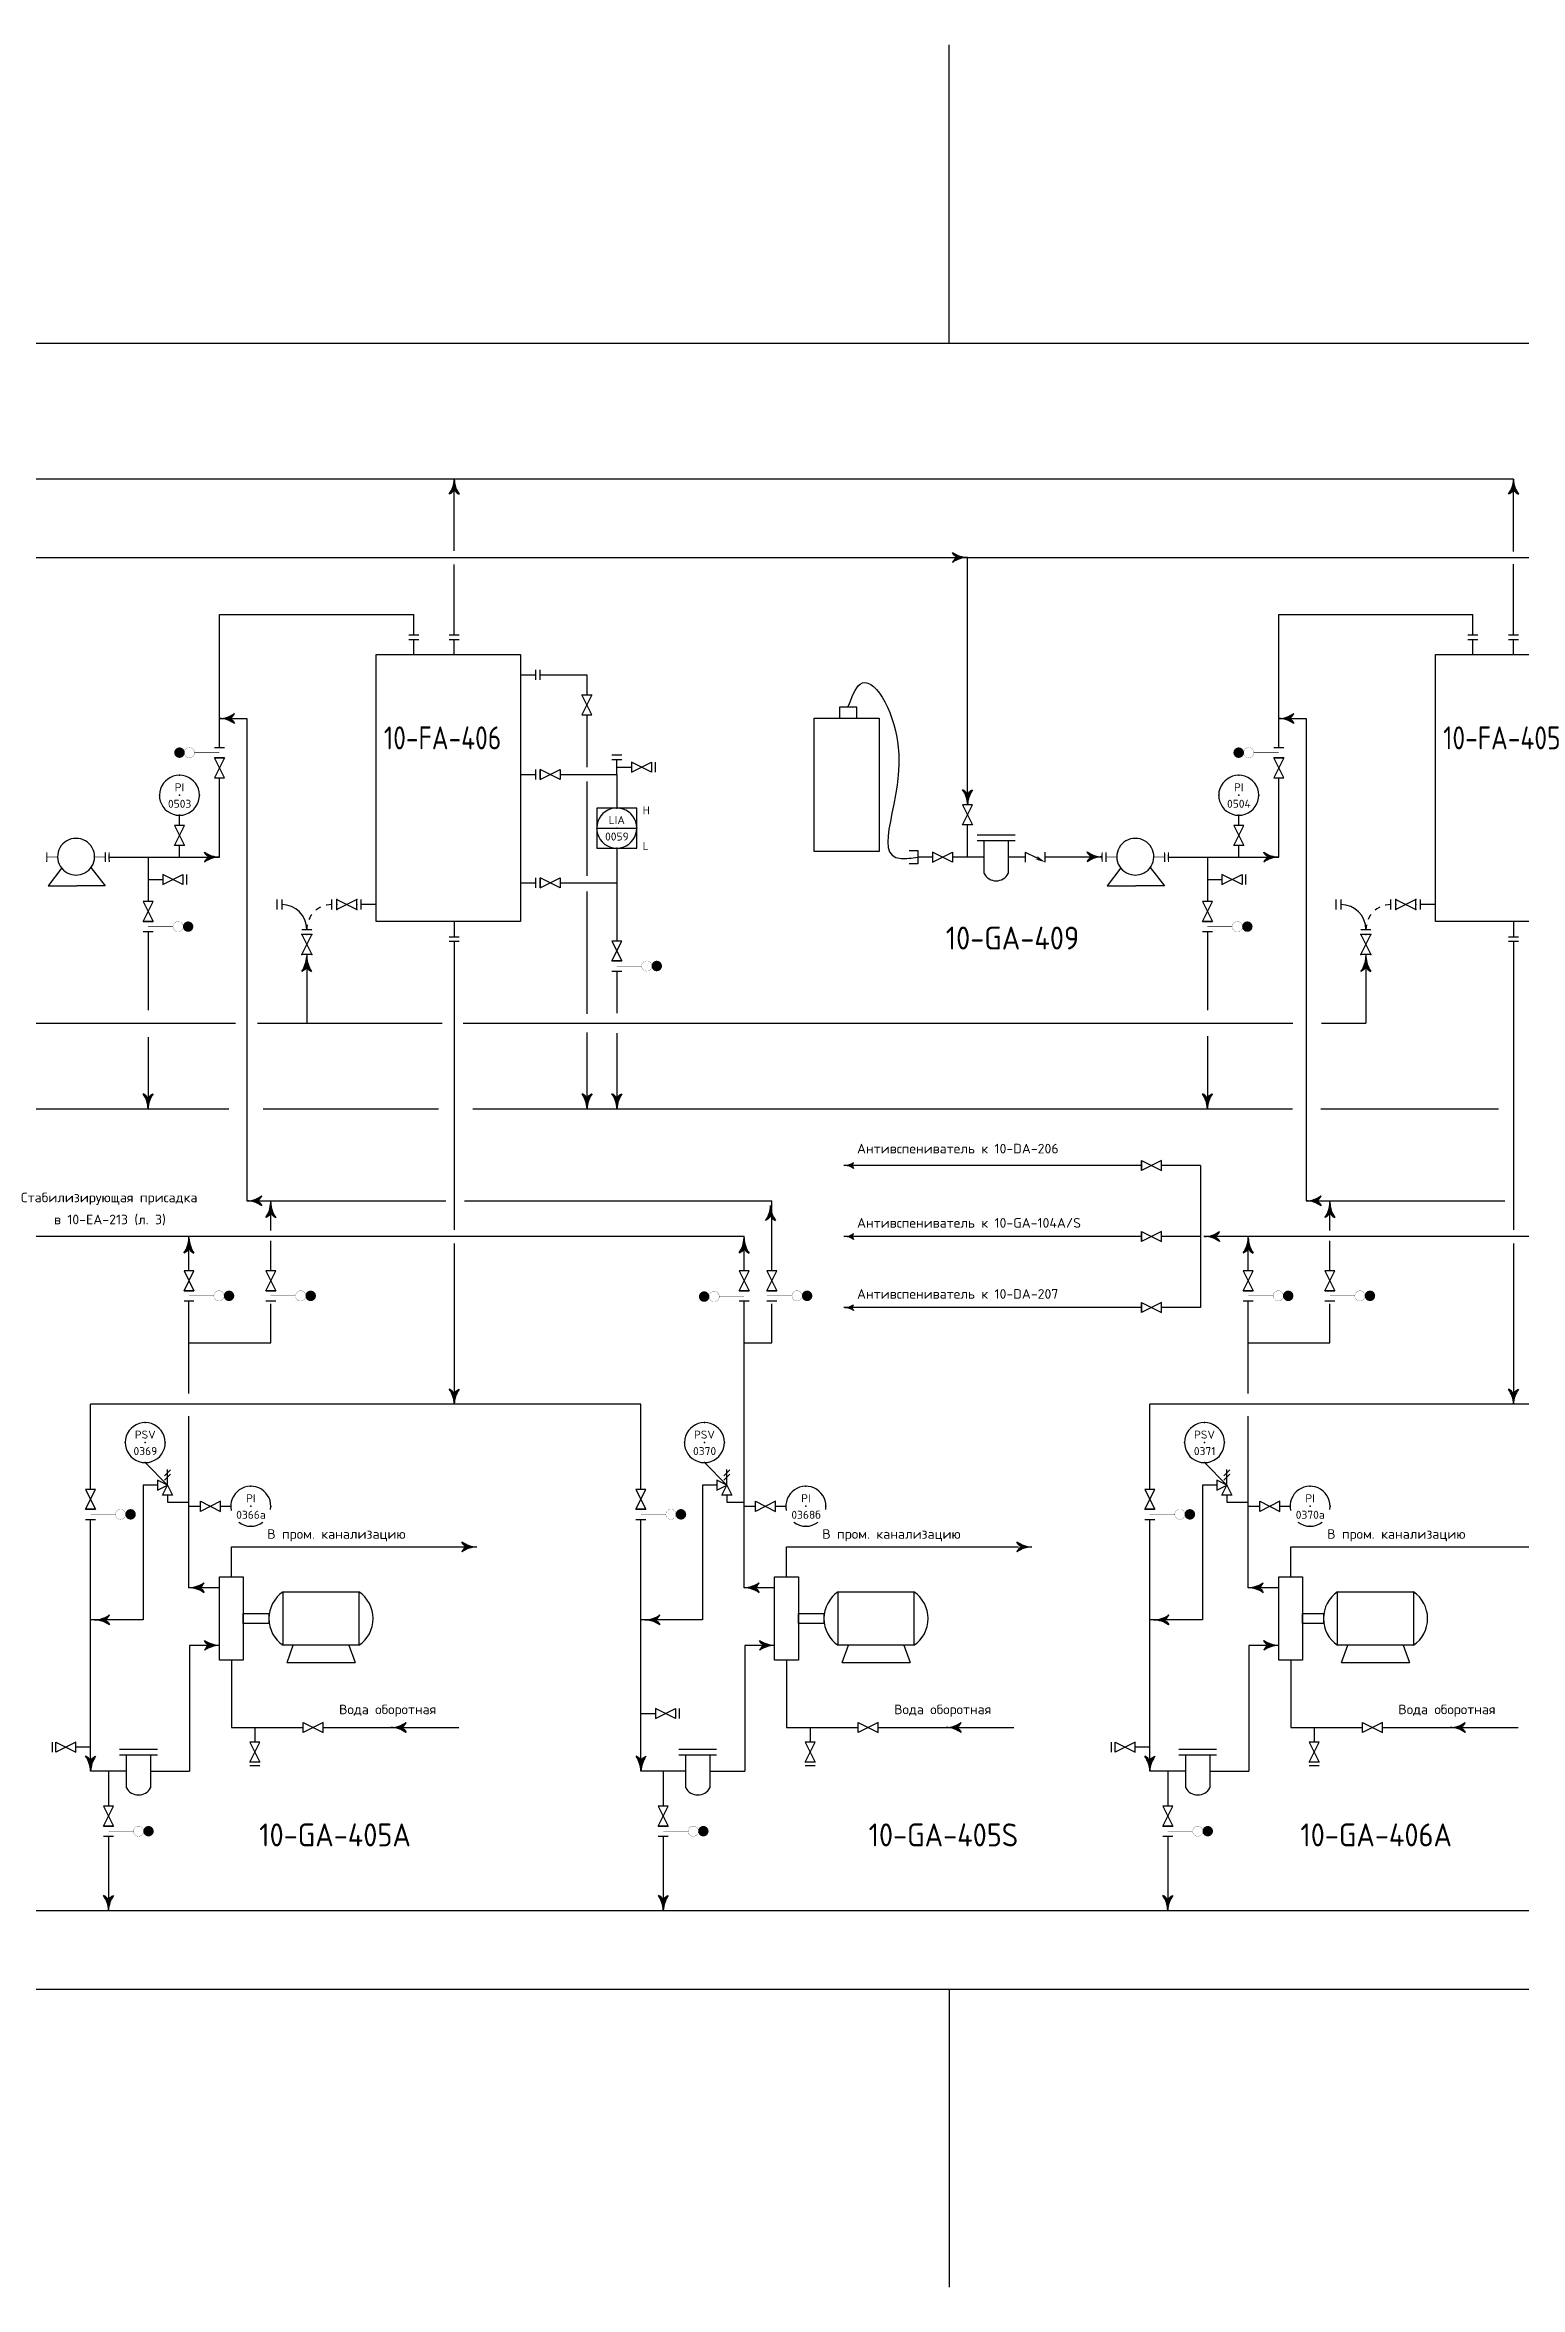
# Model space of a CAD drawing. Extents: x 191 to 392, y 167 to 206.
# Drawn here: x 216.82 to 242.54, y 166.66 to 205.76 of the extents above; entities that cross this region are included whole.
import ezdxf
from ezdxf.enums import TextEntityAlignment as Align

# ---------------------------------------------------------------- set-up
doc = ezdxf.new("R2010")
doc.units = 0
doc.linetypes.add('DASH', pattern=[0.15625, 0.09375, -0.0625])
doc.layers.get('0').update_dxf_attribs({"linetype": 'CONTINUOUS'})
doc.layers.add('IN-ATTRIBS', color=7, linetype='CONTINUOUS')
doc.layers.add('IN-SOFTWARE', color=7, linetype='CONTINUOUS')
doc.styles.add('ATTRIBS', font='SIMPLEX', dxfattribs={"width": 0.8, "height": 0.125})
doc.styles.add('NARROW', font='simplex', dxfattribs={"width": 0.75, "height": 0.1})
doc.styles.add('S1', font='SIMPLEX.shx')
doc.styles.get("Standard").update_dxf_attribs({"font": 'ISOCP'})

# ---------------------------------------------------------------- blocks, each defined once
blk = doc.blocks.new('PE2')
for points in [[(0, 0, 0.150368), (0.188, 0.062, 0.150368)], [(0.125, 0, 0.206864), (0.188, 0.062, 0.206864)], [(0.125, 0, -0.206864), (0.188, -0.062, -0.206864)]]:
    blk.add_lwpolyline(points, format="xyb")
blk.add_arc((-0.008, -0.336), 0.336, 54.4623, 88.6678)
for points in [[(0, 0), (0.125, 0), (0.04, 0.003), (0.141, 0.008)], [(0, 0), (0.125, 0), (0.04, -0.003), (0.141, -0.008)], [(0.04, 0.003), (0.141, 0.008), (0.079, 0.011), (0.156, 0.019)], [(0.079, 0.011), (0.156, 0.019), (0.117, 0.024), (0.169, 0.031)], [(0.117, 0.024), (0.169, 0.031), (0.154, 0.041), (0.179, 0.046)], [(0.154, 0.041), (0.179, 0.046), (0.188, 0.062)], [(0.04, -0.003), (0.141, -0.008), (0.079, -0.011), (0.156, -0.019)], [(0.079, -0.011), (0.156, -0.019), (0.117, -0.024), (0.169, -0.031)], [(0.117, -0.024), (0.169, -0.031), (0.154, -0.041), (0.179, -0.046)], [(0.154, -0.041), (0.179, -0.046), (0.188, -0.062)]]:
    blk.add_solid(points)
blk = doc.blocks.new('PI35')
at = {"layer": 'IN-ATTRIBS'}
for p in [(-0.25, 0), (0, 0.25), (0, 0), (0.25, 0), (0, -0.25)]:
    blk.add_point(p, dxfattribs=at)
at = {"layer": 'IN-ATTRIBS', "flags": 1}
for tag, style, width, p in [('IDNUM', 'ATTRIBS', 0.8, (0.009, 0.584)), ('DWGNO', 'ATTRIBS', 0.8, (0.003, 0.447)), ('FILENO', 'ATTRIBS', 0.8, (-0.003, 0.311)), ('LOC', 'ATTRIBS', 0.8, (-0.08, -0.422)), ('SIG', 'ATTRIBS', 0.8, (-0.087, -0.563)), ('INSTALL', 'ATTRIBS', 0.8, (-0.087, -0.699)), ('SERV', 'ATTRIBS', 0.8, (-0.083, -0.838)), ('DATE', 'ATTRIBS', 0.8, (-0.088, -0.969)), ('DES', 'NARROW', 0.75, (-0.087, -1.102)), ('CSYS', 'NARROW', 0.75, (-0.087, -1.243))]:
    blk.add_attdef(tag, text='', height=0.1, dxfattribs=dict(at, style=style, width=width)).set_placement(p, align=Align.CENTER)
at = {"layer": 'IN-ATTRIBS', "style": 'ATTRIBS', "flags": 1}
blk.add_attdef('SYSCDI', text='', height=0.1, dxfattribs=at).set_placement((-0.312, 0.312), align=Align.RIGHT)
at = {"layer": 'IN-ATTRIBS', "style": 'S1'}
for tag, p in [('XT', (0.324, 0.257)), ('A1', (0.323, 0.115)), ('A2', (0.323, -0.035)), ('A3', (0.323, -0.185)), ('RES', (0.323, -0.342))]:
    blk.add_attdef(tag, p, '', height=0.1, dxfattribs=at)
at = {"layer": 'IN-ATTRIBS', "style": 'ATTRIBS'}
blk.add_attdef('SYSCDV', text='', height=0.1, dxfattribs=at).set_placement((-0.312, 0.141), align=Align.RIGHT)
at = {"layer": 'IN-ATTRIBS', "style": 'S1'}
for tag, p in [('INSTTYPE', (0, 0.05)), ('TAGNUM', (0.002, -0.156)), ('MD', (0.402, -0.565)), ('SZ', (0.402, -0.696))]:
    blk.add_attdef(tag, text='', height=0.1, dxfattribs=at).set_placement(p, align=Align.CENTER)
blk = doc.blocks.new('VALVTEXT')
at = {"layer": 'IN-ATTRIBS'}
for p in [(0, 0.0625), (0, 0), (0.25, 0.0625), (0.25, 0), (0, -0.0625), (0.25, -0.0625)]:
    blk.add_point(p, dxfattribs=at)
at = {"layer": 'IN-ATTRIBS', "style": 'S1', "flags": 1}
for tag, p in [('IDNUM', (0.125, 0.5625)), ('DWGNO', (0.125, 0.4375)), ('FILENO', (0.125, 0.3125))]:
    blk.add_attdef(tag, text='', height=0.1, dxfattribs=at).set_placement(p, align=Align.CENTER)
at = {"layer": 'IN-ATTRIBS', "style": 'S1'}
for tag, p in [('MODE', (0.125, 0.078125)), ('SIZE', (0.125, -0.1875))]:
    blk.add_attdef(tag, text='', height=0.1, dxfattribs=at).set_placement(p, align=Align.CENTER)
blk = doc.blocks.new('PI29')
at = {"layer": 'IN-ATTRIBS'}
for p in [(-0.25, 0), (0, 0.25), (0, 0), (0.25, 0), (0, -0.25)]:
    blk.add_point(p, dxfattribs=at)
at = {"layer": 'IN-ATTRIBS', "flags": 1}
for tag, style, width, p in [('IDNUM', 'ATTRIBS', 0.8, (0.009, 0.584)), ('DWGNO', 'ATTRIBS', 0.8, (0.003, 0.447)), ('FILENO', 'ATTRIBS', 0.8, (-0.003, 0.311)), ('LOC', 'ATTRIBS', 0.8, (-0.08, -0.422)), ('SIG', 'ATTRIBS', 0.8, (-0.087, -0.563)), ('INSTALL', 'ATTRIBS', 0.8, (-0.087, -0.699)), ('SERV', 'ATTRIBS', 0.8, (-0.083, -0.838)), ('DATE', 'ATTRIBS', 0.8, (-0.088, -0.969)), ('DES', 'NARROW', 0.75, (-0.087, -1.102)), ('CSYS', 'NARROW', 0.75, (-0.087, -1.243))]:
    blk.add_attdef(tag, text='', height=0.1, dxfattribs=dict(at, style=style, width=width)).set_placement(p, align=Align.CENTER)
at = {"layer": 'IN-ATTRIBS', "style": 'ATTRIBS', "flags": 1}
blk.add_attdef('SYSCDI', text='', height=0.1, dxfattribs=at).set_placement((-0.312, 0.312), align=Align.RIGHT)
at = {"layer": 'IN-ATTRIBS', "style": 'S1'}
for tag, p in [('XT', (0.324, 0.257)), ('A1', (0.323, 0.115)), ('A2', (0.323, -0.035)), ('A3', (0.323, -0.185)), ('RES', (0.323, -0.342))]:
    blk.add_attdef(tag, p, '', height=0.1, dxfattribs=at)
at = {"layer": 'IN-ATTRIBS', "style": 'ATTRIBS'}
blk.add_attdef('SYSCDV', text='', height=0.1, dxfattribs=at).set_placement((-0.312, 0.141), align=Align.RIGHT)
at = {"layer": 'IN-ATTRIBS', "style": 'S1'}
for tag, p in [('INSTTYPE', (0, 0.05)), ('TAGNUM', (0.002, -0.156)), ('MD', (0.402, -0.565)), ('SZ', (0.402, -0.696))]:
    blk.add_attdef(tag, text='', height=0.1, dxfattribs=at).set_placement(p, align=Align.CENTER)
blk = doc.blocks.new('-ARROW')
blk.add_line((0.085, 0), (0.125, 0))
for points in [[(0.085, 0), (0, 0), (0.085, 0), (0.124, 0.025)], [(0.085, 0), (0, 0), (0.085, 0), (0.124, -0.025)]]:
    blk.add_solid(points)

msp = doc.modelspace()

# ---------------------------------------------------------------- linework, layer by layer
at = {"color": 7}
for p, q in [((232.58, 200.561), (232.58, 205.76)), ((218.956, 180.649), (218.566, 181.039)), ((228.706, 180.649), (228.315, 181.039)), ((237.423, 180.649), (237.033, 181.039)), ((218.903, 180.808), (219.009, 180.914)), ((218.903, 180.732), (219.009, 180.838)), ((218.956, 180.649), (218.956, 180.921)), ((228.652, 180.808), (228.759, 180.914)), ((228.652, 180.732), (228.759, 180.838)), ((228.706, 180.649), (228.706, 180.921)), ((237.369, 180.808), (237.476, 180.914)), ((237.369, 180.732), (237.476, 180.838)), ((237.423, 180.649), (237.423, 180.921)), ((232.58, 171.861), (232.58, 166.663))]:
    msp.add_line(p, q, dxfattribs=at)
at = {"color": 5}
for p, q in [((227.216, 198.186), (208.968, 198.186)), ((223.953, 196.939), (223.953, 198.186)), ((242.42, 198.186), (227.216, 198.186)), ((242.42, 196.927), (242.42, 198.186)), ((209.154, 196.822), (226.613, 196.822)), ((223.953, 195.471), (223.953, 196.702)), ((226.613, 196.822), (249.508, 196.822)), ((232.903, 192.51), (232.903, 196.822)), ((242.42, 195.471), (242.42, 196.703)), ((225.453, 194.776), (226.264, 194.776)), ((226.264, 194.776), (226.264, 194.425)), ((219.86, 194.014), (220.337, 194.014)), ((220.337, 194.014), (220.337, 185.604)), ((226.264, 194.077), (226.264, 193.168)), ((238.327, 194.014), (238.804, 194.014)), ((238.804, 194.014), (238.804, 185.604)), ((225.802, 193.036), (226.787, 193.036)), ((226.264, 192.916), (226.264, 191.268)), ((226.787, 193.036), (226.787, 192.452)), ((232.903, 191.597), (232.903, 192.161)), ((218.616, 191.597), (218.616, 190.821)), ((226.787, 191.755), (226.787, 190.134)), ((231.882, 191.715), (232.034, 191.715)), ((232.034, 191.715), (232.034, 191.479)), ((237.083, 191.597), (237.083, 190.821)), ((232.034, 191.479), (231.882, 191.479)), ((225.802, 191.146), (226.787, 191.146)), ((226.264, 190.996), (226.264, 188.865)), ((218.616, 190.298), (218.616, 188.926)), ((237.083, 190.298), (237.083, 188.926)), ((226.787, 189.611), (226.787, 188.875)), ((212.041, 188.702), (220.139, 188.702)), ((218.616, 188.46), (218.616, 187.209)), ((220.522, 188.702), (223.742, 188.702)), ((224.109, 188.702), (228.806, 188.702)), ((226.264, 188.538), (226.264, 187.392)), ((226.787, 188.528), (226.787, 187.392)), ((228.806, 188.702), (238.575, 188.702)), ((237.083, 188.474), (237.083, 187.209)), ((239.073, 188.702), (239.848, 188.702)), ((211.855, 187.209), (220.025, 187.209)), ((220.623, 187.209), (223.679, 187.209)), ((224.278, 187.209), (228.258, 187.209)), ((228.258, 187.209), (238.568, 187.209)), ((239.064, 187.209), (242.158, 187.209)), ((220.337, 185.604), (223.805, 185.604)), ((220.754, 185.085), (220.754, 185.604)), ((224.135, 185.604), (229.492, 185.604)), ((229.492, 184.383), (229.492, 185.604)), ((238.804, 185.604), (242.272, 185.604)), ((239.22, 185.085), (239.22, 185.604)), ((220.754, 184.383), (220.754, 184.905)), ((239.22, 184.383), (239.22, 184.905)), ((220.754, 183.129), (220.754, 183.808)), ((229.492, 183.129), (229.492, 183.808)), ((239.22, 183.129), (239.22, 183.808)), ((219.329, 183.129), (220.754, 183.129)), ((229.006, 183.129), (229.492, 183.129)), ((237.796, 183.129), (239.22, 183.129)), ((218.782, 180.649), (218.533, 180.649)), ((218.533, 180.649), (218.533, 178.299)), ((228.282, 180.649), (228.282, 178.299)), ((228.531, 180.649), (228.282, 180.649)), ((237.248, 180.649), (236.999, 180.649)), ((236.999, 180.649), (236.999, 178.299)), ((218.956, 180.474), (218.956, 180.351)), ((218.956, 180.351), (219.329, 180.351)), ((228.706, 180.474), (228.706, 180.351)), ((228.706, 180.351), (229.006, 180.351)), ((237.423, 180.474), (237.423, 180.351)), ((237.423, 180.351), (237.796, 180.351)), ((220.069, 179.57), (224.349, 179.57)), ((220.069, 179.048), (220.069, 179.57)), ((229.746, 179.57), (233.79, 179.57)), ((229.746, 179.048), (229.746, 179.57)), ((238.536, 179.57), (242.827, 179.57)), ((238.536, 179.048), (238.536, 179.57)), ((218.533, 178.299), (217.614, 178.299)), ((228.282, 178.299), (227.209, 178.299)), ((236.999, 178.299), (236.08, 178.299)), ((220.069, 177.594), (220.069, 176.421)), ((229.746, 177.594), (229.746, 176.421)), ((238.536, 177.594), (238.536, 176.421)), ((220.069, 176.421), (221.319, 176.421)), ((221.668, 176.421), (224.034, 176.421)), ((229.746, 176.421), (230.996, 176.421)), ((231.345, 176.421), (233.711, 176.421)), ((238.536, 176.421), (239.786, 176.421)), ((240.135, 176.421), (242.501, 176.421)), ((217.926, 175.657), (217.926, 175.049)), ((227.598, 175.657), (227.598, 175.049)), ((236.393, 175.657), (236.393, 175.049)), ((217.926, 174.526), (217.926, 173.231)), ((227.598, 174.526), (227.598, 173.231)), ((236.393, 174.526), (236.393, 173.231)), ((215.487, 173.231), (232.808, 173.231)), ((232.808, 173.231), (253.233, 173.231))]:
    msp.add_line(p, q, dxfattribs=at)
at = {"color": 3}
for p, q in [((219.86, 193.505), (219.86, 195.829)), ((219.86, 195.829), (223.247, 195.829)), ((223.247, 195.471), (223.247, 195.829)), ((238.327, 193.505), (238.327, 195.829)), ((238.327, 195.829), (241.714, 195.829)), ((241.714, 195.471), (241.714, 195.829)), ((219.86, 191.597), (219.86, 192.982)), ((238.327, 191.597), (238.327, 192.982)), ((217.938, 191.597), (219.86, 191.597)), ((232.292, 191.597), (232.034, 191.597)), ((233.19, 191.597), (232.641, 191.597)), ((233.904, 191.597), (233.612, 191.597)), ((235.249, 191.597), (234.252, 191.597)), ((236.405, 191.597), (238.327, 191.597)), ((223.953, 190.13), (223.953, 185.1)), ((242.42, 190.13), (242.42, 185.1)), ((235.936, 186.219), (230.747, 186.219)), ((236.966, 186.219), (236.284, 186.219)), ((236.966, 186.219), (236.966, 184.981)), ((215.95, 184.987), (229.006, 184.986)), ((219.329, 184.383), (219.329, 184.986)), ((229.006, 184.383), (229.006, 184.986)), ((235.936, 184.981), (230.747, 184.981)), ((236.966, 184.981), (236.284, 184.981)), ((236.966, 184.981), (236.966, 183.743)), ((237.024, 184.986), (247.472, 184.986)), ((237.796, 184.383), (237.796, 184.986)), ((223.953, 184.858), (223.953, 182.057)), ((242.42, 184.858), (242.42, 182.057)), ((219.329, 182.242), (219.329, 183.86)), ((229.006, 178.859), (229.006, 183.86)), ((237.796, 182.242), (237.796, 183.86)), ((235.936, 183.743), (230.747, 183.743)), ((236.966, 183.743), (236.284, 183.743)), ((227.209, 182.057), (217.614, 182.057)), ((217.614, 180.573), (217.614, 182.057)), ((219.329, 178.859), (219.329, 181.849)), ((227.209, 180.573), (227.209, 182.057)), ((245.675, 182.057), (236.08, 182.057)), ((236.08, 180.573), (236.08, 182.057)), ((237.796, 178.859), (237.796, 181.849)), ((217.614, 175.657), (217.614, 180.05)), ((227.209, 175.657), (227.209, 180.05)), ((236.08, 175.657), (236.08, 180.05)), ((219.863, 178.859), (219.329, 178.859)), ((229.539, 178.859), (229.006, 178.859)), ((238.329, 178.859), (237.796, 178.859)), ((219.863, 177.853), (219.34, 177.853)), ((219.34, 177.853), (219.34, 175.657)), ((229.017, 177.853), (229.017, 175.657)), ((229.539, 177.853), (229.017, 177.853)), ((238.329, 177.853), (237.807, 177.853)), ((237.807, 177.853), (237.807, 175.657)), ((218.238, 175.657), (217.614, 175.657)), ((218.66, 175.657), (219.34, 175.657)), ((227.988, 175.657), (227.209, 175.657)), ((228.409, 175.657), (229.017, 175.657)), ((236.705, 175.657), (236.08, 175.657)), ((237.126, 175.657), (237.807, 175.657))]:
    msp.add_line(p, q, dxfattribs=at)
at = {"color": 2}
for p, q in [((223.16, 195.471), (223.334, 195.471)), ((223.16, 195.39), (223.334, 195.39)), ((223.247, 195.129), (223.247, 195.39)), ((223.866, 195.471), (224.04, 195.471)), ((223.866, 195.39), (224.04, 195.39)), ((223.953, 195.129), (223.953, 195.39)), ((241.626, 195.471), (241.801, 195.471)), ((241.626, 195.39), (241.801, 195.39)), ((241.714, 195.129), (241.714, 195.39)), ((242.333, 195.471), (242.507, 195.471)), ((242.333, 195.39), (242.507, 195.39)), ((242.42, 195.129), (242.42, 195.39)), ((225.111, 194.776), (225.373, 194.776)), ((225.373, 194.689), (225.373, 194.863)), ((225.453, 194.689), (225.453, 194.863)), ((219.947, 193.505), (219.773, 193.505)), ((219.947, 193.331), (219.773, 193.331)), ((226.7, 193.378), (226.874, 193.378)), ((226.7, 193.297), (226.874, 193.297)), ((226.787, 193.036), (226.787, 193.297)), ((226.787, 193.166), (227.042, 193.166)), ((238.414, 193.505), (238.24, 193.505)), ((238.414, 193.331), (238.24, 193.331)), ((225.111, 193.036), (225.373, 193.036)), ((225.373, 192.948), (225.373, 193.123)), ((225.453, 192.948), (225.453, 193.123)), ((233.904, 191.684), (233.904, 191.51)), ((234.252, 191.684), (234.252, 191.51)), ((218.616, 191.209), (218.871, 191.209)), ((225.373, 191.059), (225.373, 191.234)), ((225.453, 191.059), (225.453, 191.234)), ((237.083, 191.209), (237.338, 191.209)), ((220.858, 190.856), (220.858, 190.681)), ((220.945, 190.856), (220.945, 190.681)), ((221.817, 190.681), (221.817, 190.856)), ((222.253, 190.681), (222.253, 190.856)), ((222.333, 190.681), (222.333, 190.856)), ((225.111, 191.146), (225.373, 191.146)), ((239.324, 190.856), (239.324, 190.681)), ((239.412, 190.856), (239.412, 190.681)), ((240.284, 190.681), (240.284, 190.856)), ((240.719, 190.681), (240.719, 190.856)), ((240.8, 190.681), (240.8, 190.856)), ((218.529, 190.472), (218.703, 190.472)), ((222.595, 190.769), (222.333, 190.769)), ((223.953, 190.472), (223.953, 190.21)), ((236.996, 190.472), (237.17, 190.472)), ((241.061, 190.769), (240.8, 190.769)), ((242.42, 190.472), (242.42, 190.21)), ((218.529, 190.298), (218.703, 190.298)), ((221.294, 190.333), (221.468, 190.333)), ((223.866, 190.21), (224.04, 190.21)), ((223.866, 190.13), (224.04, 190.13)), ((236.996, 190.298), (237.17, 190.298)), ((239.76, 190.333), (239.935, 190.333)), ((242.333, 190.21), (242.507, 190.21)), ((242.333, 190.13), (242.507, 190.13)), ((226.7, 189.786), (226.874, 189.786)), ((226.7, 189.611), (226.874, 189.611)), ((235.936, 186.306), (235.936, 186.132)), ((235.936, 185.068), (235.936, 184.894)), ((219.242, 184.034), (219.416, 184.034)), ((219.242, 183.86), (219.416, 183.86)), ((220.667, 184.034), (220.841, 184.034)), ((220.667, 183.86), (220.841, 183.86)), ((228.919, 184.034), (229.093, 184.034)), ((228.919, 183.86), (229.093, 183.86)), ((229.405, 184.034), (229.58, 184.034)), ((229.405, 183.86), (229.58, 183.86)), ((235.936, 183.83), (235.936, 183.656)), ((237.709, 184.034), (237.883, 184.034)), ((237.709, 183.86), (237.883, 183.86)), ((239.133, 184.034), (239.308, 184.034)), ((239.133, 183.86), (239.308, 183.86)), ((218.782, 180.736), (218.782, 180.562)), ((218.956, 180.649), (218.782, 180.736)), ((218.782, 180.562), (218.956, 180.649)), ((218.869, 180.474), (218.956, 180.649)), ((218.956, 180.649), (219.043, 180.474)), ((228.706, 180.649), (228.531, 180.736)), ((228.531, 180.736), (228.531, 180.562)), ((228.531, 180.562), (228.706, 180.649)), ((228.619, 180.474), (228.706, 180.649)), ((228.706, 180.649), (228.793, 180.474)), ((237.248, 180.736), (237.248, 180.562)), ((237.423, 180.649), (237.248, 180.736)), ((237.248, 180.562), (237.423, 180.649)), ((237.336, 180.474), (237.423, 180.649)), ((237.423, 180.649), (237.51, 180.474)), ((219.043, 180.474), (218.869, 180.474)), ((228.793, 180.474), (228.619, 180.474)), ((237.51, 180.474), (237.336, 180.474)), ((217.527, 180.225), (217.701, 180.225)), ((217.527, 180.05), (217.701, 180.05)), ((227.122, 180.225), (227.296, 180.225)), ((227.122, 180.05), (227.296, 180.05)), ((235.993, 180.225), (236.168, 180.225)), ((235.993, 180.05), (236.168, 180.05)), ((220.479, 176.421), (220.479, 176.166)), ((227.209, 176.667), (227.464, 176.667)), ((230.156, 176.421), (230.156, 176.166)), ((238.946, 176.421), (238.946, 176.166)), ((217.614, 176.078), (217.359, 176.078)), ((236.08, 176.078), (235.825, 176.078)), ((217.839, 174.7), (218.013, 174.7)), ((217.839, 174.526), (218.013, 174.526)), ((227.511, 174.7), (227.685, 174.7)), ((227.511, 174.526), (227.685, 174.526)), ((236.305, 174.7), (236.48, 174.7)), ((236.305, 174.526), (236.48, 174.526))]:
    msp.add_line(p, q, dxfattribs=at)
at = {"color": 2, "linetype": 'CONTINUOUS'}
for p, q in [((227.454, 193.253), (227.454, 193.079)), ((233.904, 191.684), (234.097, 191.589)), ((219.283, 191.296), (219.283, 191.122)), ((237.75, 191.296), (237.75, 191.122)), ((227.876, 176.754), (227.876, 176.579)), ((216.947, 175.991), (216.947, 176.165)), ((235.413, 175.991), (235.413, 176.165)), ((220.566, 175.754), (220.392, 175.754)), ((230.243, 175.754), (230.069, 175.754)), ((239.033, 175.754), (238.859, 175.754))]:
    msp.add_line(p, q, dxfattribs=at)
at = {"color": 7, "linetype": 'CONTINUOUS'}
for p, q in [((219.163, 192.146), (219.163, 192.326)), ((237.63, 192.146), (237.63, 192.326)), ((219.163, 191.597), (219.163, 191.797)), ((237.63, 191.597), (237.63, 191.797)), ((219.329, 180.278), (219.529, 180.278)), ((219.878, 180.278), (220.058, 180.278)), ((229.006, 180.278), (229.206, 180.278)), ((229.555, 180.278), (229.735, 180.278)), ((237.796, 180.278), (237.996, 180.278)), ((238.345, 180.278), (238.525, 180.278))]:
    msp.add_line(p, q, dxfattribs=at)
at = {"linetype": 'CONTINUOUS'}
msp.add_line((226.438, 192.103), (227.136, 192.103), dxfattribs=at)
at = {"color": 6}
for p, q in [((233.072, 191.985), (233.73, 191.985)), ((233.072, 191.884), (233.73, 191.884)), ((233.19, 191.31), (233.19, 191.884)), ((233.612, 191.884), (233.612, 191.31)), ((221.038, 177.554), (221.148, 177.854)), ((221.038, 177.554), (222.224, 177.554)), ((222.113, 177.854), (222.224, 177.554)), ((230.714, 177.554), (230.825, 177.854)), ((230.714, 177.554), (231.9, 177.554)), ((231.79, 177.854), (231.9, 177.554)), ((239.422, 177.554), (239.532, 177.854)), ((239.422, 177.554), (240.608, 177.554)), ((240.498, 177.854), (240.608, 177.554)), ((218.12, 176.044), (218.778, 176.044)), ((218.12, 175.943), (218.778, 175.943)), ((218.238, 175.37), (218.238, 175.943)), ((218.66, 175.943), (218.66, 175.37)), ((227.87, 176.044), (228.528, 176.044)), ((227.87, 175.943), (228.528, 175.943)), ((227.988, 175.37), (227.988, 175.943)), ((228.409, 175.943), (228.409, 175.37)), ((236.587, 176.044), (237.245, 176.044)), ((236.587, 175.943), (237.245, 175.943)), ((236.705, 175.37), (236.705, 175.943)), ((237.126, 175.943), (237.126, 175.37))]:
    msp.add_line(p, q, dxfattribs=at)
at = {"color": 6, "linetype": 'CONTINUOUS'}
for p, q in [((217.938, 191.553), (217.939, 191.642)), ((235.249, 191.553), (235.249, 191.642)), ((236.405, 191.553), (236.405, 191.642)), ((217.111, 191.408), (216.872, 191.099)), ((217.62, 191.414), (217.869, 191.099)), ((235.577, 191.408), (235.339, 191.099)), ((236.087, 191.414), (236.336, 191.099)), ((216.872, 191.099), (217.371, 191.099)), ((217.869, 191.099), (217.371, 191.099)), ((235.339, 191.099), (235.837, 191.099)), ((236.336, 191.099), (235.837, 191.099))]:
    msp.add_line(p, q, dxfattribs=at)
at = {"color": 5, "linetype": 'CONTINUOUS'}
for p, q in [((221.381, 189.897), (221.381, 188.702)), ((239.848, 189.897), (239.848, 188.702))]:
    msp.add_line(p, q, dxfattribs=at)
at = {"color": 6}
for points in [[(222.595, 195.129), (225.111, 195.129), (225.111, 190.472), (222.595, 190.472)], [(241.061, 195.129), (243.578, 195.129), (243.578, 190.472), (241.061, 190.472)], [(230.226, 194.021), (231.359, 194.021), (231.359, 191.694), (230.226, 191.694)], [(230.97, 194.21), (230.667, 194.21), (230.667, 194.021), (230.97, 194.021)], [(219.863, 179.048), (220.276, 179.048), (220.276, 177.594), (219.863, 177.594)], [(220.97, 178.788), (222.291, 178.788), (222.291, 177.854), (220.97, 177.854)], [(229.539, 179.048), (229.953, 179.048), (229.953, 177.594), (229.539, 177.594)], [(230.646, 178.788), (231.968, 178.788), (231.968, 177.854), (230.646, 177.854)], [(238.329, 179.048), (238.743, 179.048), (238.743, 177.594), (238.329, 177.594)], [(239.354, 178.788), (240.676, 178.788), (240.676, 177.854), (239.354, 177.854)], [(220.276, 178.407), (220.722, 178.407), (220.722, 178.236), (220.276, 178.236)], [(229.953, 178.407), (230.399, 178.407), (230.399, 178.236), (229.953, 178.236)], [(238.743, 178.407), (239.107, 178.407), (239.107, 178.236), (238.743, 178.236)]]:
    msp.add_lwpolyline(points, close=True, dxfattribs=at)
at = {"color": 2}
for points in [[(226.351, 194.425), (226.177, 194.077), (226.351, 194.077), (226.177, 194.425)], [(219.947, 193.331), (219.773, 192.982), (219.947, 192.982), (219.773, 193.331)], [(227.042, 193.079), (227.391, 193.253), (227.391, 193.079), (227.042, 193.253)], [(238.414, 193.331), (238.24, 192.982), (238.414, 192.982), (238.24, 193.331)], [(225.453, 192.948), (225.802, 193.123), (225.802, 192.948), (225.453, 193.123)], [(232.815, 192.51), (232.99, 192.161), (232.815, 192.161), (232.99, 192.51)], [(219.076, 192.146), (219.25, 191.797), (219.076, 191.797), (219.25, 192.146)], [(237.542, 192.146), (237.717, 191.797), (237.542, 191.797), (237.717, 192.146)], [(232.292, 191.51), (232.641, 191.684), (232.641, 191.51), (232.292, 191.684)], [(218.871, 191.122), (219.22, 191.296), (219.22, 191.122), (218.871, 191.296)], [(225.453, 191.059), (225.802, 191.234), (225.802, 191.059), (225.453, 191.234)], [(237.338, 191.122), (237.687, 191.296), (237.687, 191.122), (237.338, 191.296)], [(218.529, 190.472), (218.703, 190.821), (218.529, 190.821), (218.703, 190.472)], [(221.904, 190.856), (222.253, 190.681), (222.253, 190.856), (221.904, 190.681)], [(236.996, 190.472), (237.17, 190.821), (236.996, 190.821), (237.17, 190.472)], [(240.371, 190.856), (240.719, 190.681), (240.719, 190.856), (240.371, 190.681)], [(221.294, 190.245), (221.468, 189.897), (221.294, 189.897), (221.468, 190.245)], [(226.7, 189.786), (226.874, 190.134), (226.7, 190.134), (226.874, 189.786)], [(239.76, 190.245), (239.935, 189.897), (239.76, 189.897), (239.935, 190.245)], [(235.936, 186.306), (236.284, 186.132), (236.284, 186.306), (235.936, 186.132)], [(235.936, 185.068), (236.284, 184.894), (236.284, 185.068), (235.936, 184.894)], [(219.242, 184.034), (219.416, 184.383), (219.242, 184.383), (219.416, 184.034)], [(220.667, 184.034), (220.841, 184.383), (220.667, 184.383), (220.841, 184.034)], [(228.919, 184.034), (229.093, 184.383), (228.919, 184.383), (229.093, 184.034)], [(229.405, 184.034), (229.58, 184.383), (229.405, 184.383), (229.58, 184.034)], [(237.709, 184.034), (237.883, 184.383), (237.709, 184.383), (237.883, 184.034)], [(239.133, 184.034), (239.308, 184.383), (239.133, 184.383), (239.308, 184.034)], [(235.936, 183.83), (236.284, 183.656), (236.284, 183.83), (235.936, 183.656)], [(217.527, 180.225), (217.701, 180.573), (217.527, 180.573), (217.701, 180.225)], [(219.878, 180.365), (219.529, 180.19), (219.529, 180.365), (219.878, 180.19)], [(227.122, 180.225), (227.296, 180.573), (227.122, 180.573), (227.296, 180.225)], [(229.555, 180.365), (229.206, 180.19), (229.206, 180.365), (229.555, 180.19)], [(235.993, 180.225), (236.168, 180.573), (235.993, 180.573), (236.168, 180.225)], [(238.345, 180.365), (237.996, 180.19), (237.996, 180.365), (238.345, 180.19)], [(227.464, 176.579), (227.813, 176.754), (227.813, 176.579), (227.464, 176.754)], [(221.668, 176.509), (221.319, 176.334), (221.319, 176.509), (221.668, 176.334)], [(231.345, 176.509), (230.996, 176.334), (230.996, 176.509), (231.345, 176.334)], [(240.135, 176.509), (239.786, 176.334), (239.786, 176.509), (240.135, 176.334)], [(217.359, 176.165), (217.01, 175.991), (217.01, 176.165), (217.359, 175.991)], [(220.392, 176.166), (220.566, 175.817), (220.392, 175.817), (220.566, 176.166)], [(230.069, 176.166), (230.243, 175.817), (230.069, 175.817), (230.243, 176.166)], [(235.825, 176.165), (235.477, 175.991), (235.477, 176.165), (235.825, 175.991)], [(238.859, 176.166), (239.033, 175.817), (238.859, 175.817), (239.033, 176.166)], [(217.839, 174.7), (218.013, 175.049), (217.839, 175.049), (218.013, 174.7)], [(227.511, 174.7), (227.685, 175.049), (227.511, 175.049), (227.685, 174.7)], [(236.305, 174.7), (236.48, 175.049), (236.305, 175.049), (236.48, 174.7)]]:
    msp.add_lwpolyline(points, close=True, dxfattribs=at)
for points, const_width in [([(219.163, 193.464, -1), (219.163, 193.373, -1)], 0.0907), ([(219.337, 193.507, -1), (219.337, 193.329, -1)], 0.00349), ([(237.629, 193.464, -1), (237.629, 193.373, -1)], 0.0907), ([(237.804, 193.507, -1), (237.804, 193.329, -1)], 0.00349), ([(219.139, 190.296, -1), (219.139, 190.474, -1)], 0.00349), ([(219.314, 190.34, -1), (219.314, 190.43, -1)], 0.0907), ([(237.606, 190.296, -1), (237.606, 190.474, -1)], 0.00349), ([(237.78, 190.34, -1), (237.78, 190.43, -1)], 0.0907), ([(227.31, 189.61, -1), (227.31, 189.787, -1)], 0.00349), ([(227.484, 189.653, -1), (227.484, 189.744, -1)], 0.0907), ([(219.852, 183.858, -1), (219.852, 184.036, -1)], 0.00349), ([(220.027, 183.902, -1), (220.027, 183.993, -1)], 0.0907), ([(221.277, 183.858, -1), (221.277, 184.036, -1)], 0.00349), ([(221.451, 183.902, -1), (221.451, 183.993, -1)], 0.0907), ([(228.31, 183.98, -1), (228.31, 183.889, -1)], 0.0907), ([(228.484, 184.023, -1), (228.484, 183.845, -1)], 0.00349), ([(229.931, 183.858, -1), (229.931, 184.036, -1)], 0.00349), ([(230.105, 183.902, -1), (230.105, 183.993, -1)], 0.0907), ([(238.319, 183.858, -1), (238.319, 184.036, -1)], 0.00349), ([(238.493, 183.902, -1), (238.493, 183.993, -1)], 0.0907), ([(239.744, 183.858, -1), (239.744, 184.036, -1)], 0.00349), ([(239.918, 183.902, -1), (239.918, 183.993, -1)], 0.0907), ([(218.137, 180.049, -1), (218.137, 180.226, -1)], 0.00349), ([(218.311, 180.092, -1), (218.311, 180.183, -1)], 0.0907), ([(227.732, 180.049, -1), (227.732, 180.226, -1)], 0.00349), ([(227.906, 180.092, -1), (227.906, 180.183, -1)], 0.0907), ([(236.604, 180.049, -1), (236.604, 180.226, -1)], 0.00349), ([(236.778, 180.092, -1), (236.778, 180.183, -1)], 0.0907), ([(218.449, 174.524, -1), (218.449, 174.702, -1)], 0.00349), ([(218.623, 174.568, -1), (218.623, 174.658, -1)], 0.0907), ([(228.121, 174.524, -1), (228.121, 174.702, -1)], 0.00349), ([(228.296, 174.568, -1), (228.296, 174.658, -1)], 0.0907), ([(236.916, 174.524, -1), (236.916, 174.702, -1)], 0.00349), ([(237.09, 174.568, -1), (237.09, 174.658, -1)], 0.0907)]:
    msp.add_lwpolyline(points, format="xyb", close=True, dxfattribs=dict(at, const_width=const_width))
at = {"color": 2, "const_width": 0.00698}
for points in [[(219.424, 193.418), (219.86, 193.418)], [(237.891, 193.418), (238.327, 193.418)], [(219.052, 190.385), (218.616, 190.385)], [(237.519, 190.385), (237.083, 190.385)], [(227.223, 189.698), (226.787, 189.698)], [(219.765, 183.947), (219.329, 183.947)], [(221.19, 183.947), (220.754, 183.947)], [(228.571, 183.934), (229.007, 183.934)], [(229.843, 183.947), (229.407, 183.947)], [(238.232, 183.947), (237.796, 183.947)], [(239.656, 183.947), (239.22, 183.947)], [(218.05, 180.137), (217.614, 180.137)], [(227.645, 180.137), (227.209, 180.137)], [(236.516, 180.137), (236.08, 180.137)], [(218.362, 174.613), (217.926, 174.613)], [(228.034, 174.613), (227.598, 174.613)], [(236.829, 174.613), (236.393, 174.613)]]:
    msp.add_lwpolyline(points, dxfattribs=at)
for points in [[(227.136, 191.826), (227.136, 192.452), (226.438, 192.452), (226.438, 191.826)], [(226.438, 191.826), (226.438, 191.755), (227.136, 191.755), (227.136, 191.826)]]:
    msp.add_lwpolyline(points)
at = {"color": 6, "const_width": 0.0203}
for points in [[(216.851, 191.683), (216.849, 191.514)], [(217.87, 191.683), (217.872, 191.514)], [(217.938, 191.681), (217.939, 191.513)], [(235.25, 191.681), (235.248, 191.513)], [(235.317, 191.683), (235.316, 191.514)], [(236.337, 191.683), (236.339, 191.514)], [(236.404, 191.681), (236.406, 191.513)]]:
    msp.add_lwpolyline(points, dxfattribs=at)
at = {"color": 6, "linetype": 'CONTINUOUS', "const_width": 0.0135}
for points in [[(217.038, 191.599), (216.85, 191.598)], [(217.683, 191.599), (217.871, 191.598)], [(235.505, 191.599), (235.316, 191.598)], [(236.149, 191.599), (236.338, 191.598)]]:
    msp.add_lwpolyline(points, dxfattribs=at)
for centre, start, end in [((219.163, 192.675), 307.3963, 232.6037), ((237.63, 192.675), 307.3963, 232.6037), ((219.163, 192.675), 232.6037, 307.3963), ((226.787, 192.103), 307.3963, 160.4146), ((237.63, 192.675), 232.6037, 307.3963), ((226.787, 192.103), 160.4146, 232.6037), ((226.787, 192.103), 232.6037, 307.3963), ((218.566, 181.388), 307.3963, 232.6037), ((228.315, 181.388), 307.3963, 232.6037), ((237.033, 181.388), 307.3963, 232.6037), ((218.566, 181.388), 232.6037, 307.3963), ((228.315, 181.388), 232.6037, 307.3963), ((237.033, 181.388), 232.6037, 307.3963), ((220.407, 180.278), 351.1737, 192.0799), ((230.084, 180.278), 351.1737, 192.0799), ((238.874, 180.278), 351.1737, 192.0799), ((220.407, 180.278), 232.6037, 307.3963), ((230.084, 180.278), 232.6037, 307.3963), ((238.874, 180.278), 232.6037, 307.3963)]:
    msp.add_arc(centre, 0.349, start, end)
at = {"color": 6, "linetype": 'CONTINUOUS'}
for centre, start, end in [((217.358, 191.604), 89.521, 272.3933), ((217.363, 191.604), 267.6067, 90.479), ((235.824, 191.604), 89.521, 272.3933), ((235.83, 191.604), 267.6067, 90.479)]:
    msp.add_arc(centre, 0.32, start, end, dxfattribs=at)
at = {"color": 6}
for centre, radius, start, end in [((233.401, 191.423), 0.239, 208.1068, 331.8932), ((221.286, 178.321), 0.564, 124.1531, 235.8469), ((221.975, 178.321), 0.564, 304.1531, 55.8469), ((230.963, 178.321), 0.564, 124.1531, 235.8469), ((231.651, 178.321), 0.564, 304.1531, 55.8469), ((239.671, 178.321), 0.564, 124.1531, 235.8469), ((240.359, 178.321), 0.564, 304.1531, 55.8469), ((218.449, 175.483), 0.239, 208.1068, 331.8932), ((228.199, 175.483), 0.239, 208.1068, 331.8932), ((236.916, 175.483), 0.239, 208.1068, 331.8932)]:
    msp.add_arc(centre, radius, start, end, dxfattribs=at)
at = {"color": 5}
for centre in [(220.945, 190.333), (239.412, 190.333)]:
    msp.add_arc(centre, 0.436, 0, 90, dxfattribs=at)
at = {"color": 5, "linetype": 'DASH'}
for centre in [(221.817, 190.333), (240.284, 190.333)]:
    msp.add_arc(centre, 0.436, 90, 180, dxfattribs=at)
at = {"color": 3}
msp.add_spline([(230.818, 194.21), (231.028, 194.613), (231.689, 193.573), (231.743, 191.573), (232.034, 191.597)], degree=3, dxfattribs=at)
at = {"layer": 'IN-SOFTWARE'}
for p, q in [((192.78, 200.561), (273.691, 200.561)), ((192.78, 171.861), (273.691, 171.861))]:
    msp.add_line(p, q, dxfattribs=at)

# ---------------------------------------------------------------- block references
at = {"color": 7, "xscale": 1.395, "yscale": 1.395, "zscale": 1.395}
for p, rotation in [((223.953, 198.186), 270), ((242.42, 198.186), 270), ((232.903, 196.822), 180), ((232.903, 192.51), 89.99999999999999), ((219.86, 191.597), 180), ((235.249, 191.602), 180), ((238.327, 191.597), 180), ((221.381, 189.866), 270), ((239.848, 189.866), 270), ((218.616, 187.209), 89.99999999999999), ((226.268, 187.209), 89.99999999999999), ((226.79, 187.209), 89.99999999999999), ((237.083, 187.209), 89.99999999999999), ((220.754, 185.573), 270), ((229.469, 185.523), 270), ((239.22, 185.573), 270), ((219.329, 184.956), 270), ((229.006, 184.956), 270), ((237.796, 184.956), 270), ((223.953, 182.057), 89.99999999999999), ((242.42, 182.057), 89.99999999999999), ((224.349, 179.57), 180), ((234.025, 179.57), 180), ((219.863, 177.853), 180), ((229.539, 177.853), 180), ((238.329, 177.853), 180), ((217.614, 175.657), 89.99999999999999), ((227.209, 175.657), 89.99999999999999), ((236.08, 175.657), 89.99999999999999), ((217.926, 173.231), 89.99999999999999), ((227.598, 173.231), 89.99999999999999), ((236.393, 173.231), 89.99999999999999)]:
    msp.add_blockref('PE2', p, dxfattribs=dict(at, rotation=rotation))
at = {"color": 7}
for p, xscale, yscale, zscale in [((219.86, 194.014), 1.395, 1.395, 1.395), ((238.327, 194.014), 1.395, 1.395, 1.395), ((230.764, 186.221), 0.8128679374517952, 0.8128679374517952, 0.8128679374517952), ((220.337, 185.604), 1.395, 1.395, 1.395), ((238.804, 185.604), 1.395, 1.395, 1.395), ((230.764, 184.982), 0.8128679374517952, 0.8128679374517952, 0.8128679374517952), ((237.035, 184.982), 1.395, 1.395, 1.395), ((230.764, 183.743), 0.8128679374517952, 0.8128679374517952, 0.8128679374517952), ((219.329, 178.859), 1.395, 1.395, 1.395), ((229.006, 178.859), 1.395, 1.395, 1.395), ((237.796, 178.859), 1.395, 1.395, 1.395), ((217.68, 178.297), 1.395, 1.395, 1.395), ((227.275, 178.297), 1.395, 1.395, 1.395), ((236.147, 178.297), 1.395, 1.395, 1.395), ((222.851, 176.421), 1.395, 1.395, 1.395), ((232.528, 176.421), 1.395, 1.395, 1.395), ((241.318, 176.421), 1.395, 1.395, 1.395)]:
    msp.add_blockref('PE2', p, dxfattribs=dict(at, xscale=xscale, yscale=yscale, zscale=zscale))
at = {"color": 7, "xscale": 1.395, "yscale": 1.395, "zscale": 1.395}
for p, values in [((219.163, 192.675), {'INSTTYPE': 'PI', 'TAGNUM': '0503'}), ((237.63, 192.675), {'INSTTYPE': 'PI', 'TAGNUM': '0504'}), ((218.566, 181.388), {'INSTTYPE': 'PSV', 'TAGNUM': '0369'}), ((228.315, 181.388), {'INSTTYPE': 'PSV', 'TAGNUM': '0370'}), ((237.033, 181.388), {'INSTTYPE': 'PSV', 'TAGNUM': '0371'}), ((220.407, 180.278), {'INSTTYPE': 'PI', 'TAGNUM': '0366a'}), ((230.084, 180.278), {'INSTTYPE': 'PI', 'TAGNUM': '0368б'}), ((238.874, 180.278), {'INSTTYPE': 'PI', 'TAGNUM': '0370a'})]:
    msp.add_blockref('PI35', p, dxfattribs=at).add_auto_attribs(values)
at = {"color": 7}
ref = msp.add_blockref('PI29', (226.787, 192.103), dxfattribs=dict(at, xscale=1.395, yscale=1.395, zscale=1.395))
ref.add_attrib('INSTTYPE', 'LIA', dxfattribs={"layer": 'IN-ATTRIBS', "height": 0.1395, "style": 'S1'}).set_placement((226.787, 192.173), align=Align.CENTER)
ref.add_attrib('TAGNUM', '0059', dxfattribs={"layer": 'IN-ATTRIBS', "height": 0.1395, "style": 'S1'}).set_placement((226.789, 191.886), align=Align.CENTER)
ref.add_attrib('A1', 'H', (227.238, 192.342), dxfattribs={"layer": 'IN-ATTRIBS', "height": 0.14, "style": 'S1'})
ref.add_attrib('RES', 'L', (227.238, 191.719), dxfattribs={"layer": 'IN-ATTRIBS', "height": 0.14, "style": 'S1'})
at = {"color": 2, "yscale": 1.395, "zscale": 1.395}
for name, p, xscale, rotation in [('-ARROW', (234.252, 191.51), 1.395, 153.0661067216795), ('VALVTEXT', (221.904, 190.769), -1.395, 180), ('VALVTEXT', (240.371, 190.769), -1.395, 180), ('VALVTEXT', (221.381, 190.245), 1.395, 270), ('VALVTEXT', (239.848, 190.245), 1.395, 270)]:
    msp.add_blockref(name, p, dxfattribs=dict(at, xscale=xscale, rotation=rotation))

# ---------------------------------------------------------------- texts
at = {"color": 4, "linetype": 'CONTINUOUS', "ltscale": 2, "width": 0.9}
for s, p in [('10-FA-406', (222.727, 193.476)), ('10-FA-405', (241.194, 193.476))]:
    msp.add_text(s, height=0.4, dxfattribs=at).set_placement(p)
at = {"color": 4, "linetype": 'CONTINUOUS', "ltscale": 2}
for s, p in [('10-GA-409', (232.523, 189.986)), ('10-GA-405A', (220.554, 174.348)), ('10-GA-405S', (231.178, 174.348)), ('10-GA-406A', (238.705, 174.348))]:
    msp.add_text(s, height=0.4, dxfattribs=at).set_placement(p)
at = {"color": 1, "linetype": 'CONTINUOUS', "style": 'S1'}
for s, p in [('Антивспениватель к 10-DA-206', (230.975, 186.431)), ('Стабилизирующая присадка', (216.399, 185.579)), ('в 10-ЕА-213 (л. 3)', (216.975, 185.195)), ('Антивспениватель к 10-GA-104A/S', (230.975, 185.136)), ('Антивспениватель к 10-DA-207', (230.975, 183.897)), ('В пром. канализацию', (220.693, 179.711)), ('В пром. канализацию', (230.37, 179.711)), ('В пром. канализацию', (239.171, 179.711)), ('Вода оборотная ', (221.945, 176.653)), ('Вода оборотная ', (231.622, 176.653)), ('Вода оборотная ', (240.412, 176.653))]:
    msp.add_text(s, height=0.1674, dxfattribs=at).set_placement(p)

doc.saveas('drawing.dxf')
